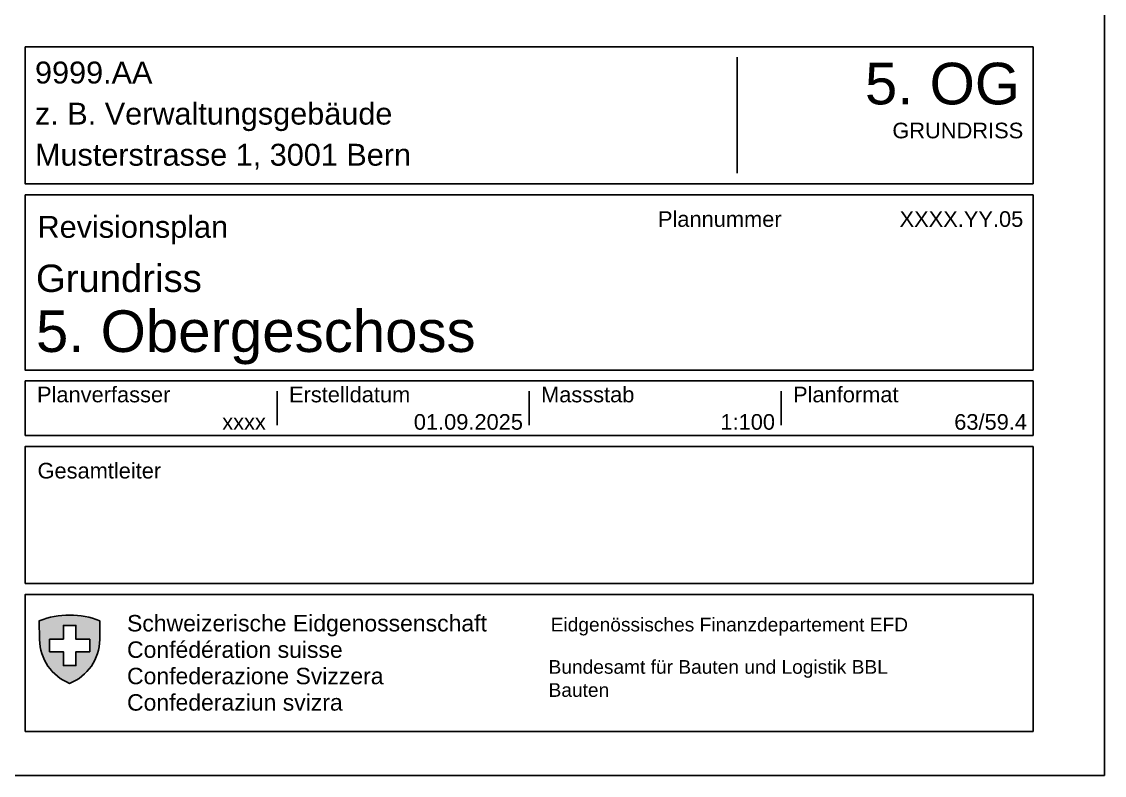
# Model space of a CAD drawing. Header units: millimetres. Extents: x -15114 to 47886, y -45189 to 14211.
# Drawn here: x 28124 to 47886, y -45189 to -31434 of the extents above; entities that cross this region are included whole.
import ezdxf
from ezdxf.enums import TextEntityAlignment as Align

# ---------------------------------------------------------------- set-up
doc = ezdxf.new("R2010")
doc.units = ezdxf.units.MM
doc.header["$LTSCALE"] = 1000
doc.header["$MEASUREMENT"] = 0
doc.layers.add('V_PLANLAYOUT', color=252, linetype='Continuous')
doc.styles.add('ARIAL', font='arial.ttf')

msp = doc.modelspace()

# ---------------------------------------------------------------- hatches: boundary and pattern name
at = {"layer": 'V_PLANLAYOUT', "true_color": 0xff0000}
h = msp.add_hatch(color=1, dxfattribs=at)
h.paths.add_polyline_path([(28885.608, -42704.847), (28632.477, -42704.847), (28632.477, -42819.35), (28632.477, -42933.853), (28885.608, -42933.853), (28885.608, -43186.984), (29000.111, -43186.984), (29114.614, -43186.984), (29114.614, -42933.853), (29367.744, -42933.853), (29367.744, -42819.35), (29367.744, -42704.847), (29114.614, -42704.847), (29114.614, -42451.717), (29000.111, -42451.717), (28885.608, -42451.717)], flags=16)
edge = h.paths.add_edge_path()
edge.add_arc((29000.111, -43806.733), 1542.411, 68.9740583, 111.0259417)
edge.add_line((28446.708, -42367.019), (28451.078, -42712.071))
edge.add_arc((29324.984, -42701.003), 873.976, 180.7256076, 248.1783243)
edge.add_arc((28675.237, -42701.003), 873.976, 291.8216757, 359.2743924)
edge.add_line((29549.143, -42712.071), (29553.513, -42367.019))

# ---------------------------------------------------------------- linework, layer by layer
at = {"layer": 'V_PLANLAYOUT'}
for p, q in [((28186.028, -31891.987), (46586.028, -31891.987)), ((28186.028, -37989.487), (46586.028, -37989.487)), ((28186.028, -37989.487), (28186.028, -38989.487)), ((46586.028, -38989.487), (46586.028, -37991.987)), ((32786.028, -38179.487), (32786.028, -38799.487)), ((37386.028, -38179.487), (37386.028, -38799.487)), ((41986.028, -38179.487), (41986.028, -38799.487)), ((28186.028, -38989.487), (46586.028, -38989.487)), ((28186.028, -41689.487), (46586.028, -41689.487)), ((28186.028, -44389.487), (46586.028, -44389.487))]:
    msp.add_line(p, q, dxfattribs=at)
msp.add_lwpolyline([(47886.028, -45189.487), (47886.028, 14210.513), (-15113.972, 14210.513), (-15113.972, -45189.487)], close=True, dxfattribs=at)
for points in [[(28186.028, -31891.987), (28186.028, -34391.987), (46586.028, -34391.987), (46586.028, -31891.987)], [(41186.028, -32081.987), (41186.028, -34201.987)], [(28186.028, -34591.987), (46586.028, -34591.987)], [(28186.028, -34591.987), (28186.028, -37791.987), (46586.028, -37791.987), (46586.028, -34591.987)], [(28186.028, -41689.487), (28186.028, -39189.487), (46586.028, -39189.487), (46586.028, -41689.487)], [(28186.028, -44389.487), (28186.028, -41889.487), (46586.028, -41889.487), (46586.028, -44389.487)]]:
    msp.add_lwpolyline(points, dxfattribs=at)
at = {"layer": 'V_PLANLAYOUT', "color": 1, "true_color": 0xff0000}
msp.add_lwpolyline([(29553.513, -42367.019, 0.185573215), (28446.708, -42367.019), (28451.078, -42712.071, 0.303121401), (29000.111, -43512.355, 0.303121401), (29549.143, -42712.071)], format="xyb", close=True, dxfattribs=at)
msp.add_lwpolyline([(28885.608, -42704.847), (28632.477, -42704.847), (28632.477, -42933.853), (28885.608, -42933.853), (28885.608, -43186.984), (29114.614, -43186.984), (29114.614, -42933.853), (29367.744, -42933.853), (29367.744, -42704.847), (29114.614, -42704.847), (29114.614, -42451.717), (28885.608, -42451.717)], close=True, dxfattribs=at)
at = {"layer": 'V_PLANLAYOUT', "color": 252}
msp.add_lwpolyline([(47886.028, -44189.487), (47886.028, -45189.487), (46886.028, -45189.487)], dxfattribs=at)

# ---------------------------------------------------------------- texts
at = {"layer": 'V_PLANLAYOUT', "style": 'ARIAL'}
for s, height, p in [('9999.AA', 400, (28367.547, -32562.873)), ('z. B. Verwaltungsgebäude', 400, (28367.547, -33312.873)), ('Musterstrasse 1, 3001 Bern', 400, (28367.547, -34062.873)), ('Revisionsplan', 400, (28413.953, -35378.931)), ('Plannummer', 285, (39738.389, -35178.931)), ('Grundriss', 500, (28385.246, -36367.299)), ('5. Obergeschoss', 760, (28385.246, -37462.873)), ('Planverfasser', 285, (28404.341, -38381.409)), ('Erstelldatum', 285, (33004.341, -38381.409)), ('Massstab', 285, (37604.341, -38381.409)), ('Planformat', 285, (42204.341, -38381.409)), ('Gesamtleiter', 285, (28413.953, -39771.431))]:
    msp.add_text(s, height=height, dxfattribs=at).set_placement(p)
for s, height, p in [('5. OG', 760, (46348.084, -32944)), ('GRUNDRISS', 285, (46405.669, -33562.873)), ('XXXX.YY.05', 285, (46405.669, -35178.931)), ('xxxx', 285, (32581.699, -38881.409)), ('01.09.2025', 285, (37274.485, -38881.409)), ('1:100', 285, (41874.485, -38881.409)), ('63/59.4', 285, (46474.485, -38881.409))]:
    msp.add_text(s, height=height, dxfattribs=at).set_placement(p, align=Align.RIGHT)
at = {"layer": 'V_PLANLAYOUT', "linetype": 'Continuous', "style": 'ARIAL'}
for s, height, p in [('Schweizerische Eidgenossenschaft', 300, (30047.359, -42562.863)), ('Eidgenössisches Finanzdepartement EFD', 250, (37780.622, -42562.863)), ('Confédération suisse', 300, (30047.359, -43044.787)), ('Bundesamt für Bauten und Logistik BBL', 250, (37741.629, -43335.207)), ('Confederazione Svizzera', 300, (30047.359, -43526.711)), ('Bauten', 250, (37741.629, -43757.161)), ('Confederaziun svizra', 300, (30047.359, -44008.634))]:
    msp.add_text(s, height=height, dxfattribs=at).set_placement(p)

doc.saveas('drawing.dxf')
